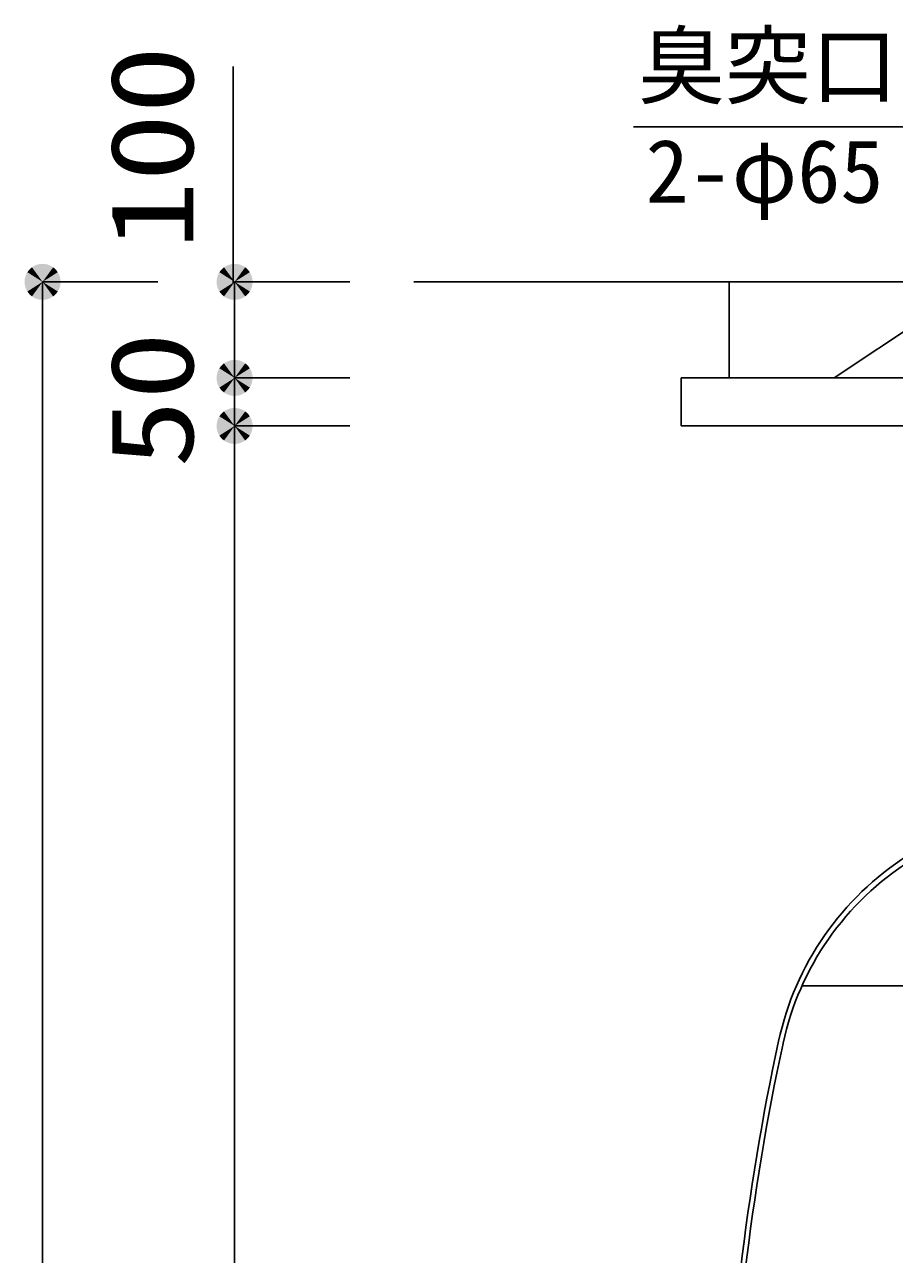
# Model space of a CAD drawing. Units: millimetres, scale not verified. Extents: x -22790 to 8910, y -6308 to 6308.
# Drawn here: x -433 to 473, y -2610 to -1330 of the extents above; entities that cross this region are included whole.
import ezdxf
from ezdxf.enums import TextEntityAlignment as Align

# ---------------------------------------------------------------- set-up
doc = ezdxf.new("R2010")
doc.units = ezdxf.units.MM
doc.header["$LTSCALE"] = 30
doc.linetypes.add('DOUBLE_CHAIN1', pattern=[8.8, 5, -1, 0.6, -0.6, 0.6, -1])
for name, color, linetype, lineweight in [('0-2_空気管', 3, 'Continuous', 25), ('0-5_機器', 3, 'Continuous', 25), ('0-6_文字', 3, 'Continuous', 25), ('1-4_00クル-フ-6寸法', 132, 'Continuous', 25)]:
    doc.layers.add(name, color=color, linetype=linetype, lineweight=lineweight)
doc.styles.add('ＭＳ ゴシック', font='')
doc.styles.get('ＭＳ ゴシック').set_extended_font_data('MS Gothic')

msp = doc.modelspace()

# ---------------------------------------------------------------- linework, layer by layer
at = {"layer": '0-2_空気管', "linetype": 'DOUBLE_CHAIN1'}
msp.add_line((376.4, -2330.37), (1725.03, -2330.37), dxfattribs=at)
at = {"layer": '0-2_空気管'}
for centre, radius, start, end in [((651.2, -2452.63), 306, 122.5569, 167.799), ((650.02, -2453.38), 300, 122.294, 167.825), ((2800.53, -2917.37), 2505, 167.799, 178.863), ((2800.53, -2917.37), 2500, 167.825, 178.863)]:
    msp.add_arc(centre, radius, start, end, dxfattribs=at)
at = {"layer": '0-5_機器', "color": 2}
for p, q in [((-27.79, -1597.39), (2264.12, -1597.39)), ((300.71, -1697.39), (300.71, -1597.39)), ((409.92, -1697.39), (559.92, -1597.39)), ((250.71, -1747.39), (250.71, -1697.39)), ((250.71, -1697.39), (825.71, -1697.39)), ((250.71, -1747.39), (825.71, -1747.39))]:
    msp.add_line(p, q, dxfattribs=at)
at = {"layer": '0-6_文字'}
msp.add_line((482.98, -1436.06), (201.02, -1436.06), dxfattribs=at)
at = {"layer": '1-4_00クル-フ-6寸法', "color": 4}
for p, q in [((-215.9, -1598.89), (-215.9, -1373.09)), ((-294.4, -1597.39), (-414.4, -1597.39)), ((-414.4, -4037.37), (-414.4, -1597.39)), ((-94.4, -1597.39), (-214.4, -1597.39)), ((-214.4, -1597.39), (-214.4, -1697.39)), ((-94.4, -1697.39), (-214.4, -1697.39)), ((-94.4, -1697.39), (-214.4, -1697.39)), ((-214.4, -1697.39), (-214.4, -1747.39)), ((-94.4, -1747.39), (-214.4, -1747.39)), ((-94.4, -1747.39), (-214.4, -1747.39)), ((-214.4, -1747.39), (-214.4, -3787.37))]:
    msp.add_line(p, q, dxfattribs=at)
at = {"layer": '1-4_00クル-フ-6寸法'}
for points in [[(-414.4, -1597.39), (-431.36, -1589.41), (-430.23, -1587.35)], [(-414.4, -1597.39), (-430.23, -1587.35), (-428.84, -1585.44)], [(-414.4, -1597.39), (-428.84, -1585.44), (-427.23, -1583.73)], [(-414.4, -1597.39), (-427.23, -1583.73), (-425.42, -1582.23)], [(-414.4, -1597.39), (-425.42, -1582.23), (-423.43, -1580.96)], [(-414.4, -1597.39), (-423.43, -1580.96), (-421.3, -1579.96)], [(-414.4, -1597.39), (-421.3, -1579.96), (-419.06, -1579.23)], [(-414.4, -1597.39), (-419.06, -1579.23), (-416.75, -1578.79)], [(-414.4, -1597.39), (-416.75, -1578.79), (-414.4, -1578.64)], [(-414.4, -1597.39), (-414.4, -1578.64), (-412.05, -1578.79)], [(-414.4, -1597.39), (-412.05, -1578.79), (-409.73, -1579.23)], [(-414.4, -1597.39), (-409.73, -1579.23), (-407.49, -1579.96)], [(-414.4, -1597.39), (-407.49, -1579.96), (-405.36, -1580.96)], [(-414.4, -1597.39), (-405.36, -1580.96), (-403.37, -1582.23)], [(-414.4, -1597.39), (-403.37, -1582.23), (-401.56, -1583.73)], [(-414.4, -1597.39), (-401.56, -1583.73), (-399.95, -1585.44)], [(-414.4, -1597.39), (-399.95, -1585.44), (-398.56, -1587.35)], [(-414.4, -1597.39), (-398.56, -1587.35), (-397.43, -1589.41)], [(-214.4, -1597.39), (-231.36, -1589.41), (-230.23, -1587.35)], [(-214.4, -1597.39), (-230.23, -1587.35), (-228.84, -1585.44)], [(-214.4, -1597.39), (-228.84, -1585.44), (-227.23, -1583.73)], [(-214.4, -1597.39), (-227.23, -1583.73), (-225.42, -1582.23)], [(-214.4, -1597.39), (-225.42, -1582.23), (-223.43, -1580.96)], [(-214.4, -1597.39), (-223.43, -1580.96), (-221.3, -1579.96)], [(-214.4, -1597.39), (-221.3, -1579.96), (-219.06, -1579.23)], [(-214.4, -1597.39), (-219.06, -1579.23), (-216.75, -1578.79)], [(-214.4, -1597.39), (-216.75, -1578.79), (-214.4, -1578.64)], [(-214.4, -1597.39), (-214.4, -1578.64), (-212.05, -1578.79)], [(-214.4, -1597.39), (-212.05, -1578.79), (-209.73, -1579.23)], [(-214.4, -1597.39), (-209.73, -1579.23), (-207.49, -1579.96)], [(-214.4, -1597.39), (-207.49, -1579.96), (-205.36, -1580.96)], [(-214.4, -1597.39), (-205.36, -1580.96), (-203.37, -1582.23)], [(-214.4, -1597.39), (-203.37, -1582.23), (-201.56, -1583.73)], [(-214.4, -1597.39), (-201.56, -1583.73), (-199.95, -1585.44)], [(-214.4, -1597.39), (-199.95, -1585.44), (-198.56, -1587.35)], [(-214.4, -1597.39), (-198.56, -1587.35), (-197.43, -1589.41)], [(-414.4, -1597.39), (-433.11, -1596.22), (-432.81, -1593.88)], [(-414.4, -1597.39), (-433.11, -1598.57), (-433.11, -1596.22)], [(-414.4, -1597.39), (-432.81, -1600.91), (-433.11, -1598.57)], [(-414.4, -1597.39), (-432.81, -1593.88), (-432.23, -1591.6)], [(-414.4, -1597.39), (-432.23, -1603.19), (-432.81, -1600.91)], [(-414.4, -1597.39), (-432.23, -1591.6), (-431.36, -1589.41)], [(-414.4, -1597.39), (-431.36, -1605.38), (-432.23, -1603.19)], [(-414.4, -1597.39), (-430.23, -1607.44), (-431.36, -1605.38)], [(-414.4, -1597.39), (-428.84, -1609.35), (-430.23, -1607.44)], [(-414.4, -1597.39), (-427.23, -1611.06), (-428.84, -1609.35)], [(-414.4, -1597.39), (-425.42, -1612.56), (-427.23, -1611.06)], [(-414.4, -1597.39), (-423.43, -1613.83), (-425.42, -1612.56)], [(-414.4, -1597.39), (-421.3, -1614.83), (-423.43, -1613.83)], [(-414.4, -1597.39), (-419.06, -1615.56), (-421.3, -1614.83)], [(-414.4, -1597.39), (-416.75, -1616), (-419.06, -1615.56)], [(-414.4, -1597.39), (-414.4, -1616.14), (-416.75, -1616)], [(-414.4, -1597.39), (-397.43, -1589.41), (-396.56, -1591.6)], [(-414.4, -1597.39), (-396.56, -1591.6), (-395.98, -1593.88)], [(-414.4, -1597.39), (-395.98, -1593.88), (-395.68, -1596.22)], [(-414.4, -1597.39), (-395.68, -1596.22), (-395.68, -1598.57)], [(-414.4, -1597.39), (-412.05, -1616), (-414.4, -1616.14)], [(-414.4, -1597.39), (-409.73, -1615.56), (-412.05, -1616)], [(-414.4, -1597.39), (-407.49, -1614.83), (-409.73, -1615.56)], [(-414.4, -1597.39), (-405.36, -1613.83), (-407.49, -1614.83)], [(-414.4, -1597.39), (-403.37, -1612.56), (-405.36, -1613.83)], [(-414.4, -1597.39), (-401.56, -1611.06), (-403.37, -1612.56)], [(-414.4, -1597.39), (-399.95, -1609.35), (-401.56, -1611.06)], [(-414.4, -1597.39), (-398.56, -1607.44), (-399.95, -1609.35)], [(-414.4, -1597.39), (-397.43, -1605.38), (-398.56, -1607.44)], [(-414.4, -1597.39), (-396.56, -1603.19), (-397.43, -1605.38)], [(-414.4, -1597.39), (-395.98, -1600.91), (-396.56, -1603.19)], [(-414.4, -1597.39), (-395.68, -1598.57), (-395.98, -1600.91)], [(-214.4, -1597.39), (-233.11, -1596.22), (-232.81, -1593.88)], [(-214.4, -1597.39), (-233.11, -1598.57), (-233.11, -1596.22)], [(-214.4, -1597.39), (-232.81, -1600.91), (-233.11, -1598.57)], [(-214.4, -1597.39), (-232.81, -1593.88), (-232.23, -1591.6)], [(-214.4, -1597.39), (-232.23, -1603.19), (-232.81, -1600.91)], [(-214.4, -1597.39), (-232.23, -1591.6), (-231.36, -1589.41)], [(-214.4, -1597.39), (-231.36, -1605.38), (-232.23, -1603.19)], [(-214.4, -1597.39), (-230.23, -1607.44), (-231.36, -1605.38)], [(-214.4, -1597.39), (-228.84, -1609.35), (-230.23, -1607.44)], [(-214.4, -1597.39), (-227.23, -1611.06), (-228.84, -1609.35)], [(-214.4, -1597.39), (-225.42, -1612.56), (-227.23, -1611.06)], [(-214.4, -1597.39), (-223.43, -1613.83), (-225.42, -1612.56)], [(-214.4, -1597.39), (-221.3, -1614.83), (-223.43, -1613.83)], [(-214.4, -1597.39), (-219.06, -1615.56), (-221.3, -1614.83)], [(-214.4, -1597.39), (-216.75, -1616), (-219.06, -1615.56)], [(-214.4, -1597.39), (-214.4, -1616.14), (-216.75, -1616)], [(-214.4, -1597.39), (-197.43, -1589.41), (-196.56, -1591.6)], [(-214.4, -1597.39), (-196.56, -1591.6), (-195.98, -1593.88)], [(-214.4, -1597.39), (-195.98, -1593.88), (-195.68, -1596.22)], [(-214.4, -1597.39), (-195.68, -1596.22), (-195.68, -1598.57)], [(-214.4, -1597.39), (-212.05, -1616), (-214.4, -1616.14)], [(-214.4, -1597.39), (-209.73, -1615.56), (-212.05, -1616)], [(-214.4, -1597.39), (-207.49, -1614.83), (-209.73, -1615.56)], [(-214.4, -1597.39), (-205.36, -1613.83), (-207.49, -1614.83)], [(-214.4, -1597.39), (-203.37, -1612.56), (-205.36, -1613.83)], [(-214.4, -1597.39), (-201.56, -1611.06), (-203.37, -1612.56)], [(-214.4, -1597.39), (-199.95, -1609.35), (-201.56, -1611.06)], [(-214.4, -1597.39), (-198.56, -1607.44), (-199.95, -1609.35)], [(-214.4, -1597.39), (-197.43, -1605.38), (-198.56, -1607.44)], [(-214.4, -1597.39), (-196.56, -1603.19), (-197.43, -1605.38)], [(-214.4, -1597.39), (-195.98, -1600.91), (-196.56, -1603.19)], [(-214.4, -1597.39), (-195.68, -1598.57), (-195.98, -1600.91)], [(-214.4, -1697.39), (-232.23, -1691.6), (-231.36, -1689.41)], [(-214.4, -1697.39), (-232.23, -1691.6), (-231.36, -1689.41)], [(-214.4, -1697.39), (-231.36, -1689.41), (-230.23, -1687.35)], [(-214.4, -1697.39), (-231.36, -1689.41), (-230.23, -1687.35)], [(-214.4, -1697.39), (-230.23, -1687.35), (-228.84, -1685.44)], [(-214.4, -1697.39), (-230.23, -1687.35), (-228.84, -1685.44)], [(-214.4, -1697.39), (-228.84, -1685.44), (-227.23, -1683.73)], [(-214.4, -1697.39), (-228.84, -1685.44), (-227.23, -1683.73)], [(-214.4, -1697.39), (-227.23, -1683.73), (-225.42, -1682.23)], [(-214.4, -1697.39), (-227.23, -1683.73), (-225.42, -1682.23)], [(-214.4, -1697.39), (-225.42, -1682.23), (-223.43, -1680.96)], [(-214.4, -1697.39), (-225.42, -1682.23), (-223.43, -1680.96)], [(-214.4, -1697.39), (-223.43, -1680.96), (-221.3, -1679.96)], [(-214.4, -1697.39), (-223.43, -1680.96), (-221.3, -1679.96)], [(-214.4, -1697.39), (-221.3, -1679.96), (-219.06, -1679.23)], [(-214.4, -1697.39), (-221.3, -1679.96), (-219.06, -1679.23)], [(-214.4, -1697.39), (-219.06, -1679.23), (-216.75, -1678.79)], [(-214.4, -1697.39), (-219.06, -1679.23), (-216.75, -1678.79)], [(-214.4, -1697.39), (-216.75, -1678.79), (-214.4, -1678.64)], [(-214.4, -1697.39), (-216.75, -1678.79), (-214.4, -1678.64)], [(-214.4, -1697.39), (-214.4, -1678.64), (-212.05, -1678.79)], [(-214.4, -1697.39), (-214.4, -1678.64), (-212.05, -1678.79)], [(-214.4, -1697.39), (-212.05, -1678.79), (-209.73, -1679.23)], [(-214.4, -1697.39), (-212.05, -1678.79), (-209.73, -1679.23)], [(-214.4, -1697.39), (-209.73, -1679.23), (-207.49, -1679.96)], [(-214.4, -1697.39), (-209.73, -1679.23), (-207.49, -1679.96)], [(-214.4, -1697.39), (-207.49, -1679.96), (-205.36, -1680.96)], [(-214.4, -1697.39), (-207.49, -1679.96), (-205.36, -1680.96)], [(-214.4, -1697.39), (-205.36, -1680.96), (-203.37, -1682.23)], [(-214.4, -1697.39), (-205.36, -1680.96), (-203.37, -1682.23)], [(-214.4, -1697.39), (-203.37, -1682.23), (-201.56, -1683.73)], [(-214.4, -1697.39), (-203.37, -1682.23), (-201.56, -1683.73)], [(-214.4, -1697.39), (-201.56, -1683.73), (-199.95, -1685.44)], [(-214.4, -1697.39), (-201.56, -1683.73), (-199.95, -1685.44)], [(-214.4, -1697.39), (-199.95, -1685.44), (-198.56, -1687.35)], [(-214.4, -1697.39), (-199.95, -1685.44), (-198.56, -1687.35)], [(-214.4, -1697.39), (-198.56, -1687.35), (-197.43, -1689.41)], [(-214.4, -1697.39), (-198.56, -1687.35), (-197.43, -1689.41)], [(-214.4, -1697.39), (-197.43, -1689.41), (-196.56, -1691.6)], [(-214.4, -1697.39), (-197.43, -1689.41), (-196.56, -1691.6)], [(-214.4, -1697.39), (-233.11, -1696.22), (-232.81, -1693.88)], [(-214.4, -1697.39), (-233.11, -1696.22), (-232.81, -1693.88)], [(-214.4, -1697.39), (-233.11, -1698.57), (-233.11, -1696.22)], [(-214.4, -1697.39), (-233.11, -1698.57), (-233.11, -1696.22)], [(-214.4, -1697.39), (-232.81, -1700.91), (-233.11, -1698.57)], [(-214.4, -1697.39), (-232.81, -1700.91), (-233.11, -1698.57)], [(-214.4, -1697.39), (-232.81, -1693.88), (-232.23, -1691.6)], [(-214.4, -1697.39), (-232.81, -1693.88), (-232.23, -1691.6)], [(-214.4, -1697.39), (-232.23, -1703.19), (-232.81, -1700.91)], [(-214.4, -1697.39), (-232.23, -1703.19), (-232.81, -1700.91)], [(-214.4, -1697.39), (-231.36, -1705.38), (-232.23, -1703.19)], [(-214.4, -1697.39), (-231.36, -1705.38), (-232.23, -1703.19)], [(-214.4, -1697.39), (-230.23, -1707.44), (-231.36, -1705.38)], [(-214.4, -1697.39), (-230.23, -1707.44), (-231.36, -1705.38)], [(-214.4, -1697.39), (-228.84, -1709.35), (-230.23, -1707.44)], [(-214.4, -1697.39), (-228.84, -1709.35), (-230.23, -1707.44)], [(-214.4, -1697.39), (-227.23, -1711.06), (-228.84, -1709.35)], [(-214.4, -1697.39), (-227.23, -1711.06), (-228.84, -1709.35)], [(-214.4, -1697.39), (-225.42, -1712.56), (-227.23, -1711.06)], [(-214.4, -1697.39), (-225.42, -1712.56), (-227.23, -1711.06)], [(-214.4, -1697.39), (-223.43, -1713.83), (-225.42, -1712.56)], [(-214.4, -1697.39), (-223.43, -1713.83), (-225.42, -1712.56)], [(-214.4, -1697.39), (-221.3, -1714.83), (-223.43, -1713.83)], [(-214.4, -1697.39), (-221.3, -1714.83), (-223.43, -1713.83)], [(-214.4, -1697.39), (-219.06, -1715.56), (-221.3, -1714.83)], [(-214.4, -1697.39), (-219.06, -1715.56), (-221.3, -1714.83)], [(-214.4, -1697.39), (-216.75, -1716), (-219.06, -1715.56)], [(-214.4, -1697.39), (-216.75, -1716), (-219.06, -1715.56)], [(-214.4, -1697.39), (-214.4, -1716.14), (-216.75, -1716)], [(-214.4, -1697.39), (-214.4, -1716.14), (-216.75, -1716)], [(-214.4, -1697.39), (-196.56, -1691.6), (-195.98, -1693.88)], [(-214.4, -1697.39), (-196.56, -1691.6), (-195.98, -1693.88)], [(-214.4, -1697.39), (-195.98, -1693.88), (-195.68, -1696.22)], [(-214.4, -1697.39), (-195.98, -1693.88), (-195.68, -1696.22)], [(-214.4, -1697.39), (-195.68, -1696.22), (-195.68, -1698.57)], [(-214.4, -1697.39), (-195.68, -1696.22), (-195.68, -1698.57)], [(-214.4, -1697.39), (-212.05, -1716), (-214.4, -1716.14)], [(-214.4, -1697.39), (-209.73, -1715.56), (-212.05, -1716)], [(-214.4, -1697.39), (-207.49, -1714.83), (-209.73, -1715.56)], [(-214.4, -1697.39), (-205.36, -1713.83), (-207.49, -1714.83)], [(-214.4, -1697.39), (-203.37, -1712.56), (-205.36, -1713.83)], [(-214.4, -1697.39), (-201.56, -1711.06), (-203.37, -1712.56)], [(-214.4, -1697.39), (-199.95, -1709.35), (-201.56, -1711.06)], [(-214.4, -1697.39), (-198.56, -1707.44), (-199.95, -1709.35)], [(-214.4, -1697.39), (-197.43, -1705.38), (-198.56, -1707.44)], [(-214.4, -1697.39), (-196.56, -1703.19), (-197.43, -1705.38)], [(-214.4, -1697.39), (-195.98, -1700.91), (-196.56, -1703.19)], [(-214.4, -1697.39), (-195.68, -1698.57), (-195.98, -1700.91)], [(-214.4, -1697.39), (-212.05, -1716), (-214.4, -1716.14)], [(-214.4, -1697.39), (-209.73, -1715.56), (-212.05, -1716)], [(-214.4, -1697.39), (-207.49, -1714.83), (-209.73, -1715.56)], [(-214.4, -1697.39), (-205.36, -1713.83), (-207.49, -1714.83)], [(-214.4, -1697.39), (-203.37, -1712.56), (-205.36, -1713.83)], [(-214.4, -1697.39), (-201.56, -1711.06), (-203.37, -1712.56)], [(-214.4, -1697.39), (-199.95, -1709.35), (-201.56, -1711.06)], [(-214.4, -1697.39), (-198.56, -1707.44), (-199.95, -1709.35)], [(-214.4, -1697.39), (-197.43, -1705.38), (-198.56, -1707.44)], [(-214.4, -1697.39), (-196.56, -1703.19), (-197.43, -1705.38)], [(-214.4, -1697.39), (-195.98, -1700.91), (-196.56, -1703.19)], [(-214.4, -1697.39), (-195.68, -1698.57), (-195.98, -1700.91)], [(-214.4, -1747.39), (-232.23, -1741.6), (-231.36, -1739.41)], [(-214.4, -1747.39), (-232.23, -1741.6), (-231.36, -1739.41)], [(-214.4, -1747.39), (-231.36, -1739.41), (-230.23, -1737.35)], [(-214.4, -1747.39), (-231.36, -1739.41), (-230.23, -1737.35)], [(-214.4, -1747.39), (-230.23, -1737.35), (-228.84, -1735.44)], [(-214.4, -1747.39), (-230.23, -1737.35), (-228.84, -1735.44)], [(-214.4, -1747.39), (-228.84, -1735.44), (-227.23, -1733.73)], [(-214.4, -1747.39), (-228.84, -1735.44), (-227.23, -1733.73)], [(-214.4, -1747.39), (-227.23, -1733.73), (-225.42, -1732.23)], [(-214.4, -1747.39), (-227.23, -1733.73), (-225.42, -1732.23)], [(-214.4, -1747.39), (-225.42, -1732.23), (-223.43, -1730.96)], [(-214.4, -1747.39), (-225.42, -1732.23), (-223.43, -1730.96)], [(-214.4, -1747.39), (-223.43, -1730.96), (-221.3, -1729.96)], [(-214.4, -1747.39), (-223.43, -1730.96), (-221.3, -1729.96)], [(-214.4, -1747.39), (-221.3, -1729.96), (-219.06, -1729.23)], [(-214.4, -1747.39), (-221.3, -1729.96), (-219.06, -1729.23)], [(-214.4, -1747.39), (-219.06, -1729.23), (-216.75, -1728.79)], [(-214.4, -1747.39), (-219.06, -1729.23), (-216.75, -1728.79)], [(-214.4, -1747.39), (-216.75, -1728.79), (-214.4, -1728.64)], [(-214.4, -1747.39), (-216.75, -1728.79), (-214.4, -1728.64)], [(-214.4, -1747.39), (-214.4, -1728.64), (-212.05, -1728.79)], [(-214.4, -1747.39), (-214.4, -1728.64), (-212.05, -1728.79)], [(-214.4, -1747.39), (-212.05, -1728.79), (-209.73, -1729.23)], [(-214.4, -1747.39), (-212.05, -1728.79), (-209.73, -1729.23)], [(-214.4, -1747.39), (-209.73, -1729.23), (-207.49, -1729.96)], [(-214.4, -1747.39), (-209.73, -1729.23), (-207.49, -1729.96)], [(-214.4, -1747.39), (-207.49, -1729.96), (-205.36, -1730.96)], [(-214.4, -1747.39), (-207.49, -1729.96), (-205.36, -1730.96)], [(-214.4, -1747.39), (-205.36, -1730.96), (-203.37, -1732.23)], [(-214.4, -1747.39), (-205.36, -1730.96), (-203.37, -1732.23)], [(-214.4, -1747.39), (-203.37, -1732.23), (-201.56, -1733.73)], [(-214.4, -1747.39), (-203.37, -1732.23), (-201.56, -1733.73)], [(-214.4, -1747.39), (-201.56, -1733.73), (-199.95, -1735.44)], [(-214.4, -1747.39), (-201.56, -1733.73), (-199.95, -1735.44)], [(-214.4, -1747.39), (-199.95, -1735.44), (-198.56, -1737.35)], [(-214.4, -1747.39), (-199.95, -1735.44), (-198.56, -1737.35)], [(-214.4, -1747.39), (-198.56, -1737.35), (-197.43, -1739.41)], [(-214.4, -1747.39), (-198.56, -1737.35), (-197.43, -1739.41)], [(-214.4, -1747.39), (-197.43, -1739.41), (-196.56, -1741.6)], [(-214.4, -1747.39), (-197.43, -1739.41), (-196.56, -1741.6)], [(-214.4, -1747.39), (-233.11, -1746.22), (-232.81, -1743.88)], [(-214.4, -1747.39), (-233.11, -1746.22), (-232.81, -1743.88)], [(-214.4, -1747.39), (-233.11, -1748.57), (-233.11, -1746.22)], [(-214.4, -1747.39), (-233.11, -1748.57), (-233.11, -1746.22)], [(-214.4, -1747.39), (-232.81, -1750.91), (-233.11, -1748.57)], [(-214.4, -1747.39), (-232.81, -1750.91), (-233.11, -1748.57)], [(-214.4, -1747.39), (-232.81, -1743.88), (-232.23, -1741.6)], [(-214.4, -1747.39), (-232.81, -1743.88), (-232.23, -1741.6)], [(-214.4, -1747.39), (-232.23, -1753.19), (-232.81, -1750.91)], [(-214.4, -1747.39), (-232.23, -1753.19), (-232.81, -1750.91)], [(-214.4, -1747.39), (-231.36, -1755.38), (-232.23, -1753.19)], [(-214.4, -1747.39), (-231.36, -1755.38), (-232.23, -1753.19)], [(-214.4, -1747.39), (-230.23, -1757.44), (-231.36, -1755.38)], [(-214.4, -1747.39), (-230.23, -1757.44), (-231.36, -1755.38)], [(-214.4, -1747.39), (-228.84, -1759.35), (-230.23, -1757.44)], [(-214.4, -1747.39), (-228.84, -1759.35), (-230.23, -1757.44)], [(-214.4, -1747.39), (-227.23, -1761.06), (-228.84, -1759.35)], [(-214.4, -1747.39), (-227.23, -1761.06), (-228.84, -1759.35)], [(-214.4, -1747.39), (-225.42, -1762.56), (-227.23, -1761.06)], [(-214.4, -1747.39), (-225.42, -1762.56), (-227.23, -1761.06)], [(-214.4, -1747.39), (-223.43, -1763.83), (-225.42, -1762.56)], [(-214.4, -1747.39), (-223.43, -1763.83), (-225.42, -1762.56)], [(-214.4, -1747.39), (-221.3, -1764.83), (-223.43, -1763.83)], [(-214.4, -1747.39), (-221.3, -1764.83), (-223.43, -1763.83)], [(-214.4, -1747.39), (-219.06, -1765.56), (-221.3, -1764.83)], [(-214.4, -1747.39), (-219.06, -1765.56), (-221.3, -1764.83)], [(-214.4, -1747.39), (-216.75, -1766), (-219.06, -1765.56)], [(-214.4, -1747.39), (-216.75, -1766), (-219.06, -1765.56)], [(-214.4, -1747.39), (-214.4, -1766.14), (-216.75, -1766)], [(-214.4, -1747.39), (-214.4, -1766.14), (-216.75, -1766)], [(-214.4, -1747.39), (-196.56, -1741.6), (-195.98, -1743.88)], [(-214.4, -1747.39), (-196.56, -1741.6), (-195.98, -1743.88)], [(-214.4, -1747.39), (-195.98, -1743.88), (-195.68, -1746.22)], [(-214.4, -1747.39), (-195.98, -1743.88), (-195.68, -1746.22)], [(-214.4, -1747.39), (-195.68, -1746.22), (-195.68, -1748.57)], [(-214.4, -1747.39), (-195.68, -1746.22), (-195.68, -1748.57)], [(-214.4, -1747.39), (-212.05, -1766), (-214.4, -1766.14)], [(-214.4, -1747.39), (-209.73, -1765.56), (-212.05, -1766)], [(-214.4, -1747.39), (-207.49, -1764.83), (-209.73, -1765.56)], [(-214.4, -1747.39), (-205.36, -1763.83), (-207.49, -1764.83)], [(-214.4, -1747.39), (-203.37, -1762.56), (-205.36, -1763.83)], [(-214.4, -1747.39), (-201.56, -1761.06), (-203.37, -1762.56)], [(-214.4, -1747.39), (-199.95, -1759.35), (-201.56, -1761.06)], [(-214.4, -1747.39), (-198.56, -1757.44), (-199.95, -1759.35)], [(-214.4, -1747.39), (-197.43, -1755.38), (-198.56, -1757.44)], [(-214.4, -1747.39), (-196.56, -1753.19), (-197.43, -1755.38)], [(-214.4, -1747.39), (-195.98, -1750.91), (-196.56, -1753.19)], [(-214.4, -1747.39), (-195.68, -1748.57), (-195.98, -1750.91)], [(-214.4, -1747.39), (-212.05, -1766), (-214.4, -1766.14)], [(-214.4, -1747.39), (-209.73, -1765.56), (-212.05, -1766)], [(-214.4, -1747.39), (-207.49, -1764.83), (-209.73, -1765.56)], [(-214.4, -1747.39), (-205.36, -1763.83), (-207.49, -1764.83)], [(-214.4, -1747.39), (-203.37, -1762.56), (-205.36, -1763.83)], [(-214.4, -1747.39), (-201.56, -1761.06), (-203.37, -1762.56)], [(-214.4, -1747.39), (-199.95, -1759.35), (-201.56, -1761.06)], [(-214.4, -1747.39), (-198.56, -1757.44), (-199.95, -1759.35)], [(-214.4, -1747.39), (-197.43, -1755.38), (-198.56, -1757.44)], [(-214.4, -1747.39), (-196.56, -1753.19), (-197.43, -1755.38)], [(-214.4, -1747.39), (-195.98, -1750.91), (-196.56, -1753.19)], [(-214.4, -1747.39), (-195.68, -1748.57), (-195.98, -1750.91)]]:
    msp.add_solid(points, dxfattribs=at)

# ---------------------------------------------------------------- texts
at = {"layer": '0-6_文字', "color": 4, "style": 'ＭＳ ゴシック'}
for s, p in [('臭突口', (206.02, -1425.06)), ('2-φ65', (213.61, -1534.86))]:
    msp.add_text(s, height=65.98, dxfattribs=at).set_placement(p, align=Align.BOTTOM_LEFT)
at = {"layer": '1-4_00クル-フ-6寸法', "color": 3, "style": 'ＭＳ ゴシック', "width": 1.2}
for s, p in [('100', (-231.49, -1563.8)), ('50', (-231.49, -1790.97))]:
    msp.add_text(s, height=86.66, rotation=90, dxfattribs=at).set_placement(p, align=Align.BOTTOM_LEFT)

doc.saveas('drawing.dxf')
